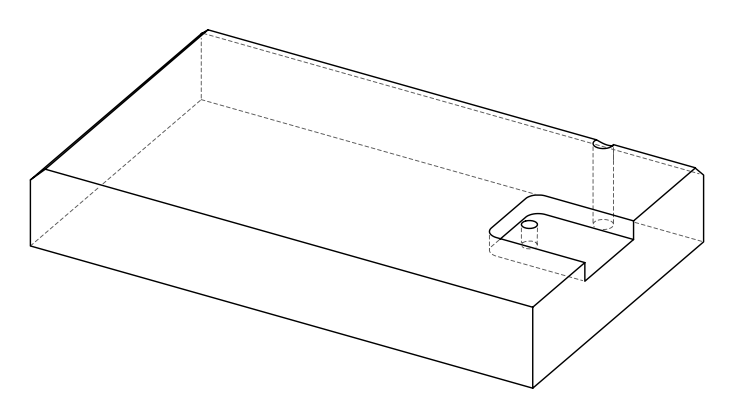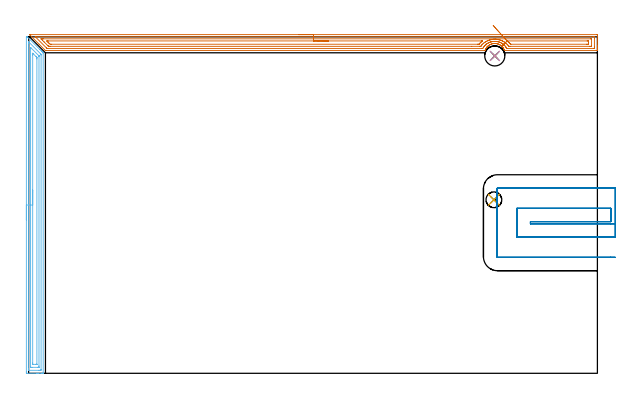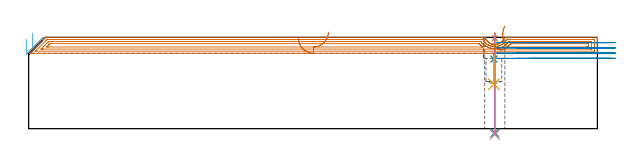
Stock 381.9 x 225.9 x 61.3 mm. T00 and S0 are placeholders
(PLAN: 8 operations, 5 tool changes, 24.9 min)
(1 SPOT_DRILL | STEP1HOLE | NXT0321_9005460120000 | 0.03 min | 2 mm3)
(2 SPOT_DRILL_1 | STEP1POCKET | NXT0321_9005460120000 | 0.03 min | 1486 mm3)
(3 DRILL_THROUGH_HOLE_INTO_CENTER | STEP1HOLE | NXT0301_042 | 0.27 min | 2405 mm3)
(4 DRILL_TO_ENLARGE_THROUGH_HOLE | STEP1HOLE | NXT0301_102 | 0.27 min | 6345 mm3)
(5 DRILL_BLIND_HOLE_INTO_CENTER | STEP1POCKET | NXT0301_077 | 0.08 min | 1483 mm3)
(6 AREA_MILL | FG_CHAMFER_SURFACE | UGT0205_001 | 7.36 min | 14422 mm3)
(7 AREA_MILL_1 | FG_CHAMFER_SURFACE_1 | UGT0205_001 | 12.39 min | 21334 mm3)
(8 MILL_SLOT | SLOT_PARTIAL_RECTANGULAR | UGT0201_100 | Follow Part, ap 4.5, ae 75% | 4.43 min | 67392 mm3)
(TOOL NXT0321_9005460120000 | NC Spot Drill, 142deg, 12mm, Carbide, Uncoated | D12 PA142 FL30 Z2)
(TOOL NXT0301_042 | Carbide Drill 7.1mm [860.1-0710-057A1-MM 2214] | D7.1 PA140 FL85 Z2)
(TOOL NXT0301_102 | Carbide Drill 13.5mm [860.1-1350-108A1-MM 2214] | D13.5 PA140 FL123 Z2)
(TOOL NXT0301_077 | Carbide Drill 10.6mm [860.1-1060-053A1-MM 2214] | D10.6 PA140 FL71 Z2)
(TOOL UGT0205_001 | Chamfer Mill 20 x 3 x 45 deg. | D20 FL50 Z2)
(TOOL UGT0201_100 | End Mill 18 mm | D18 FL22 Z2)
(OP 1 SPOT_DRILL)
G17 G21 G94 G90
T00 M6
G54
G17 G0 G90 X313. Y213.1 S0 M3
G43 Z71.3 H0
G94 G81 G98 Z60.71 F250. R64.3
G80
M5
M2
(OP 2 SPOT_DRILL_1)
G17 G21 G94 G90
T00 M6
G54
G17 G0 G90 X312.4 Y116.5 S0 M3
G43 Z71.3 H0
G94 G81 G98 Z46.744 F250. R50.2
G80
M5
M2
(OP 3 DRILL_THROUGH_HOLE_INTO_CENTER)
G17 G21 G94 G90
T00 M6
G54
G17 G0 G90 X313. Y213.1 S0 M3
G43 Z71.3 H1
G94 G73 G98 Z-2.792 F250. Q6.409 R63.3
G80
M5
M2
(OP 4 DRILL_TO_ENLARGE_THROUGH_HOLE)
G17 G21 G94 G90
T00 M6
G54
G17 G0 G90 X313. Y213.1 S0 M3
G43 Z71.3 H1
G94 G73 G98 Z-3.957 F250. Q13.051 R63.3
G80
M5
M2
(OP 5 DRILL_BLIND_HOLE_INTO_CENTER)
G17 G21 G94 G90
T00 M6
G54
G17 G0 G90 X312.4 Y116.5 S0 M3
G43 Z71.3 H1
G94 G81 G98 Z29.8 F250. R49.2
G80
M5
M2
(OP 6 AREA_MILL)
G17 G21 G94 G90
T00 M6
G54
G17 G0 G90 X-1.496 Y102.969 S1061 M3
G43 Z71.3 H0
Z60.004
G94 G1 Y103.007 Z59.132 F250.
Y103.121 Z58.267
Y103.309 Z57.416
Y103.572 Z56.584
Y103.906 Z55.778
Y104.308 Z55.004
Y104.777 Z54.268
Y105.308 Z53.576
Y105.898 Z52.933
Y106.541 Z52.344
Y107.233 Z51.813
Y107.969 Z51.344
Y108.743 Z50.941
Y109.549 Z50.607
Y110.381 Z50.345
Y111.232 Z50.156
Y112.097 Z50.042
Y112.969 Z50.004
X-1.491 Y225.664 Z50.009
X-1.479 Y225.785 Z50.021
X-1.466 Y225.874 Z50.034
X-1.457 Y225.926 Z50.042
X-1.212 Y225.917 Z50.287
X-1.057 Y225.905 Z50.443
X-0.891 Y225.89 Z50.609
X-0.636 Y225.637 Z50.862
X7.629 Y217.371 Z59.128
X8.535 Y216.467 Z60.032
X8.579 Y216.421 Z60.078
X8.779 Y216.221 Z60.278
X8.827 Y216.174 Z60.324
X8.877 Y216.124 Z60.376
X9.067 Y215.934 Z60.566
X9.119 Y215.882 Z60.616
X9.174 Y215.827 Z60.673
X9.354 Y215.646 Z60.853
X9.412 Y215.59 Z60.908
X9.472 Y215.529 Z60.97
X9.725 Y215.274 Z61.222
X9.796 Y215.194 Z61.289
X9.8 Y215.083 Z61.3
Y0.151
X9.798 Y0.01 Z61.289
X9.671 Y0.003 Z61.163
X9.537 Y0. Z61.036
X9.128 Z60.627
X8.535 Z60.029
X6.484 Z57.981
X5.904 Z57.399
X5.317 Z56.812
X-1.112 Y0.001 Z50.385
X-1.492 Y0.01 Z50.005
X-1.496 Y0.206 Z50.002
X-1.499 Y0.597 Z50.001
X-1.5 Y0.992 Z50.
X-1.496 Y112.969 Z50.004
X-0.081 Z51.419
X-0.077 Y221.772 Z51.423
X-0.073 Y222.499 Z51.427
X-0.071 Y222.59 Z51.429
X0.256 Y222.282 Z51.756
X0.51 Y222.037 Z52.01
X0.642 Y221.907 Z52.142
X7.912 Y214.637 Z59.412
X8.175 Y214.369 Z59.675
X8.353 Y214.185 Z59.853
X8.379 Y214.147 Z59.879
X8.381 Y214.128 Z59.881
X8.384 Y214.082 Z59.884
X8.385 Y213.897 Z59.885
X8.386 Y213.746 Z59.886
X8.385 Y2.533 Z59.885
X8.384 Y2.381 Z59.884
X8.379 Y2.02 Z59.879
X8.026 Y2.006 Z59.526
X7.658 Y2.002 Z59.158
X7.155 Y2. Z58.655
X6.781 Z58.281
X0.139 Z51.639
X-0.021 Y2.003 Z51.479
X-0.047 Y2.005 Z51.453
X-0.071 Y2.009 Z51.429
X-0.079 Y2.039 Z51.421
X-0.083 Y2.226 Z51.417
X-0.085 Y2.381 Z51.415
X-0.086 Y3.121 Z51.414
X-0.081 Y112.969 Z51.419
X1.333 Z52.833
X1.337 Y218.576 Z52.837
X1.339 Y218.7 Z52.839
X1.342 Y218.742 Z52.842
X1.344 Y218.745 Z52.844
X1.35 Y218.743 Z52.85
X1.395 Y218.702 Z52.895
X1.519 Y218.581 Z53.019
X6.781 Y213.319 Z58.281
X6.895 Y213.203 Z58.395
X6.951 Y213.142 Z58.451
X6.962 Y213.127 Z58.462
X6.965 Y213.102 Z58.465
X6.968 Y213.048 Z58.468
X6.971 Y212.854 Z58.471
Y4.862
X6.97 Y4.164 Z58.47
X6.968 Y4.068 Z58.468
X6.965 Y4.022 Z58.465
X6.961 Y4.009 Z58.461
X6.938 Y4.005 Z58.438
X6.781 Y4.002 Z58.281
X6.065 Y4. Z57.565
X2.396 Z53.896
X1.68 Y4.001 Z53.18
X1.519 Y4.005 Z53.019
X1.359 Y4.01 Z52.859
X1.335 Y4.021 Z52.835
X1.333 Y4.049 Z52.833
X1.33 Y4.1 Z52.83
X1.329 Y4.164 Z52.829
Y4.358
X1.333 Y112.969 Z52.833
X2.747 Z54.247
X2.751 Y213.746 Z54.251
X2.752 Y214.276 Z54.252
X2.755 Y214.637 Z54.255
X2.758 Y214.875 Z54.258
X2.761 Y214.879 Z54.261
X2.793 Y214.851 Z54.293
X2.865 Y214.783 Z54.365
X3.014 Y214.637 Z54.514
X5.027 Y212.623 Z56.527
X5.353 Y212.292 Z56.853
X5.517 Y212.122 Z57.017
X5.551 Y212.081 Z57.051
X5.553 Y212.038 Z57.053
X5.555 Y211.962 Z57.055
X5.557 Y211.423 Z57.057
Y211.07
Y6.121
X5.555 Y6.055 Z57.055
X5.552 Y6.02 Z57.052
X5.55 Y6.01 Z57.05
X5.542 Y6.007 Z57.042
X5.44 Y6.003 Z56.94
X5.027 Y6. Z56.527
X4.976 Z56.476
X3.222 Z54.722
X2.861 Y6.004 Z54.361
X2.771 Y6.007 Z54.271
X2.753 Y6.01 Z54.253
X2.75 Y6.02 Z54.25
X2.746 Y6.051 Z54.246
X2.744 Y6.123 Z54.244
X2.743 Y6.487 Z54.243
Y6.84
X2.747 Y112.969 Z54.247
Y113.84 Z54.285
Y114.705 Z54.399
Y115.557 Z54.588
Y116.389 Z54.85
Y117.195 Z55.184
Y117.969 Z55.587
Y118.704 Z56.056
Y119.397 Z56.587
Y120.04 Z57.176
Y120.629 Z57.819
Y121.16 Z58.512
Y121.629 Z59.247
Y122.032 Z60.021
Y122.365 Z60.827
Y122.628 Z61.659
Y122.817 Z62.511
Y122.93 Z63.376
Y122.968 Z64.247
G0 Z71.3
M5
M2
(OP 7 AREA_MILL_1)
G17 G21 G94 G90
T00 M6
G54
G17 G0 G90 X181.25 Y227.4 S1061 M3
G43 Z71.3 H0
Z60.6
G94 G1 X181.288 Z59.728 F250.
X181.402 Z58.863
X181.591 Z58.012
X181.853 Z57.18
X182.187 Z56.374
X182.59 Z55.6
X183.058 Z54.864
X183.59 Z54.172
X184.179 Z53.529
X184.822 Z52.94
X185.514 Z52.408
X186.25 Z51.94
X187.024 Z51.537
X187.83 Z51.203
X188.662 Z50.941
X189.513 Z50.752
X190.378 Z50.638
X191.25 Z50.6
X381.27
X381.675 Y227.396 Z50.602
X381.89 Y227.392 Z50.606
X381.9 Y227.173 Z50.824
Y219.84 Z58.155
Y218.434 Z59.563
Y218.072 Z59.923
Y217.348 Z60.651
Y217.099 Z60.901
X381.893 Y216.718 Z61.273
X381.891 Y216.703 Z61.288
X381.717 Y216.7 Z61.3
X319.569
X319.53 Y216.705 Z61.291
X319.514 Y216.727 Z61.269
X319.488 Y216.789 Z61.209
X319.367 Y217.11 Z60.889
X319.21 Y217.474 Z60.526
X318.981 Y217.918 Z60.082
X318.725 Y218.352 Z59.647
X318.612 Y218.521 Z59.476
X318.335 Y218.882 Z59.117
X318.273 Y218.956 Z59.043
X318.039 Y219.231 Z58.767
X317.718 Y219.559 Z58.439
X317.396 Y219.842 Z58.157
X317.334 Y219.892 Z58.107
X317.061 Y220.11 Z57.889
X316.887 Y220.232 Z57.766
X316.825 Y220.276 Z57.722
X316.44 Y220.508 Z57.489
X316.383 Y220.543 Z57.454
X315.931 Y220.786 Z57.213
X315.698 Y220.892 Z57.107
X315.461 Y220.989 Z57.01
X315.444 Y220.995 Z57.005
X315.098 Y221.108 Z56.884
X315.037 Y221.129 Z56.865
X314.592 Y221.253 Z56.746
X314.143 Y221.343 Z56.653
X313.938 Y221.371 Z56.625
X313.697 Y221.403 Z56.591
X313.535 Y221.412 Z56.576
X313.31 Y221.431 Z56.563
X313.25 Y221.436 Z56.56
X313.062 Z56.554
X312.889 Y221.437 Z56.556
X312.803 Y221.438 Z56.558
X312.722 Y221.432 Z56.562
X312.645 Y221.428 Z56.568
X312.416 Y221.411 Z56.579
X312.356 Y221.407 Z56.584
X311.908 Y221.352 Z56.646
X311.462 Y221.265 Z56.732
X311.013 Y221.146 Z56.854
X310.568 Y221.001 Z56.999
X310.538 Y220.989 Z57.011
X310.103 Y220.797 Z57.203
X309.674 Y220.582 Z57.417
X309.301 Y220.355 Z57.643
X308.937 Y220.11 Z57.889
X308.781 Y219.993 Z58.006
X308.692 Y219.915 Z58.084
X308.609 Y219.84 Z58.156
X308.541 Y219.781 Z58.217
X308.36 Y219.622 Z58.377
X307.956 Y219.231 Z58.768
X307.887 Y219.154 Z58.845
X307.782 Y219.023 Z58.976
X307.729 Y218.956 Z59.04
X307.647 Y218.854 Z59.145
X307.571 Y218.76 Z59.239
X307.449 Y218.588 Z59.411
X307.396 Y218.514 Z59.483
X307.348 Y218.448 Z59.551
X307.281 Y218.353 Z59.646
X307.157 Y218.151 Z59.848
X307.109 Y218.072 Z59.924
X307.05 Y217.978 Z60.021
X306.993 Y217.885 Z60.114
X306.793 Y217.473 Z60.525
X306.672 Y217.188 Z60.809
X306.603 Y217.026 Z60.974
X306.578 Y216.966 Z61.034
X306.559 Y216.918 Z61.082
X306.472 Y216.705 Z61.291
X306.156 Y216.7 Z61.3
X11.513
X11.305 Y216.704 Z61.289
X11.279 Y216.724 Z61.27
X11.155 Y216.843 Z61.154
X7.042 Y220.958 Z57.042
X0.783 Y227.217 Z50.781
X0.652 Y227.354 Z50.644
X0.616 Y227.395 Z50.603
X0.76 Y227.4 Z50.6
X0.783
X191.25
Y225.986 Z52.014
X379.525 Y225.985 Z52.015
X379.879 Y225.979 Z52.021
X379.89 Y225.864 Z52.136
X379.897 Y225.617 Z52.383
X379.899 Y225.144 Z52.856
X379.9 Y224.73 Z53.27
X379.899 Y218.956 Z59.044
X379.897 Y218.545 Z59.455
X379.89 Y218.131 Z59.869
X379.875 Y218.121 Z59.879
X379.853 Y218.118 Z59.882
X379.801 Y218.116 Z59.884
X379.694 Y218.115 Z59.885
X379.482 Y218.114 Z59.886
X321.314 Y218.115 Z59.885
X321.117 Y218.119 Z59.881
X321.024 Y218.121 Z59.879
X320.948 Y218.247 Z59.753
X320.873 Y218.374 Z59.626
X320.636 Y218.785 Z59.215
X320.529 Y218.956 Z59.044
X320.464 Y219.056 Z58.944
X320.121 Y219.506 Z58.494
X319.843 Y219.84 Z58.16
X319.569 Y220.141 Z57.859
X319.275 Y220.437 Z57.563
X318.947 Y220.724 Z57.276
X318.675 Y220.947 Z57.053
X318.475 Y221.101 Z56.899
X317.909 Y221.481 Z56.519
X317.75 Y221.578 Z56.422
X317.697 Y221.608 Z56.392
X317.17 Y221.888 Z56.112
X316.887 Y222.025 Z55.975
X316.606 Y222.147 Z55.853
X316.173 Y222.313 Z55.687
X315.992 Y222.375 Z55.625
X315.942 Y222.391 Z55.609
X315.598 Y222.492 Z55.508
X315.098 Y222.615 Z55.385
X314.938 Y222.651 Z55.349
X314.527 Y222.726 Z55.274
X314.204 Y222.77 Z55.23
X313.886 Y222.807 Z55.193
X313.31 Y222.845 Z55.155
X312.95 Y222.848 Z55.152
X312.416 Y222.828 Z55.172
X312.097 Y222.807 Z55.193
X311.521 Y222.733 Z55.267
X311.314 Y222.697 Z55.303
X310.627 Y222.552 Z55.448
X310.579 Y222.54 Z55.46
X310.398 Y222.492 Z55.508
X309.892 Y222.335 Z55.665
X309.824 Y222.313 Z55.687
X309.733 Y222.278 Z55.722
X309.254 Y222.081 Z55.919
X308.839 Y221.888 Z56.112
X308.651 Y221.794 Z56.206
X308.306 Y221.608 Z56.392
X308.078 Y221.476 Z56.524
X308.027 Y221.445 Z56.555
X307.945 Y221.391 Z56.609
X307.547 Y221.117 Z56.883
X307.37 Y220.986 Z57.014
X307.05 Y220.728 Z57.272
X307.048 Y220.726 Z57.274
X306.59 Y220.295 Z57.705
X306.156 Y219.862 Z58.138
X306.146 Y219.85 Z58.15
X306.138 Y219.84 Z58.16
X305.761 Y219.347 Z58.653
X305.482 Y218.956 Z59.044
X305.395 Y218.825 Z59.175
X305.262 Y218.613 Z59.387
X304.989 Y218.134 Z59.866
X304.793 Y218.121 Z59.879
X304.368 Y218.115 Z59.885
X304.325
X12.811
X12.387 Y218.121 Z59.879
X12.337 Y218.125 Z59.875
X12.251 Y218.206 Z59.794
X12.12 Y218.332 Z59.668
X11.961 Y218.489 Z59.511
X4.807 Y225.643 Z52.357
X4.585 Y225.87 Z52.13
X4.487 Y225.974 Z52.026
X4.484 Y225.98 Z52.02
X4.494 Y225.981 Z52.019
X4.538 Y225.984 Z52.016
X4.628 Y225.985 Z52.015
X4.807 Y225.986 Z52.014
X191.25
Y224.572 Z53.428
X377.378 Y224.571 Z53.429
X377.693 Y224.57 Z53.43
X377.798 Y224.568 Z53.432
X377.873 Y224.565 Z53.435
X377.89 Y224.464 Z53.536
X377.895 Y224.26 Z53.74
X377.899 Y224.057 Z53.943
Y219.84 Z58.16
X377.897 Y219.639 Z58.361
X377.89 Y219.568 Z58.432
X377.882 Y219.535 Z58.465
X377.85 Y219.534 Z58.466
X377.693 Y219.531 Z58.469
X377.114 Y219.529 Z58.471
X376.799 Y219.528 Z58.472
X323.146 Y219.529 Z58.471
X322.565 Y219.531 Z58.469
X322.41 Y219.534 Z58.466
X322.376 Y219.535 Z58.465
X322.317 Y219.61 Z58.39
X322.252 Y219.694 Z58.306
X322.142 Y219.84 Z58.16
X321.816 Y220.27 Z57.73
X321.424 Y220.724 Z57.276
X321.358 Y220.798 Z57.202
X320.951 Y221.21 Z56.79
X320.517 Y221.608 Z56.392
X320.464 Y221.654 Z56.346
X320.195 Y221.874 Z56.126
X319.569 Y222.312 Z55.688
X319.295 Y222.492 Z55.508
X318.91 Y222.725 Z55.275
X318.675 Y222.856 Z55.144
X318.411 Y222.997 Z55.003
X317.914 Y223.245 Z54.755
X317.781 Y223.302 Z54.698
X317.602 Y223.376 Z54.624
X316.887 Y223.635 Z54.365
X316.506 Y223.753 Z54.247
X315.992 Y223.89 Z54.11
X315.688 Y223.966 Z54.034
X315.318 Y224.043 Z53.957
X315.098 Y224.082 Z53.918
X314.265 Y224.2 Z53.8
X314.204 Y224.206 Z53.794
X313.49 Y224.26 Z53.74
X313.31 Y224.266 Z53.734
X313.304
X312.647 Y224.26 Z53.74
X312.424 Y224.252 Z53.748
X312.416 Y224.251 Z53.749
X311.986 Y224.22 Z53.78
X311.598 Y224.184 Z53.816
X311.521 Y224.175 Z53.825
X311.143 Y224.122 Z53.878
X310.822 Y224.068 Z53.932
X310.627 Y224.028 Z53.972
X310.087 Y223.91 Z54.09
X309.733 Y223.82 Z54.18
X309.388 Y223.718 Z54.282
X308.839 Y223.543 Z54.457
X308.717 Y223.497 Z54.503
X308.412 Y223.376 Z54.624
X308.088 Y223.234 Z54.766
X307.945 Y223.168 Z54.832
X307.487 Y222.944 Z55.056
X307.05 Y222.708 Z55.292
X306.913 Y222.628 Z55.372
X306.69 Y222.492 Z55.508
X306.37 Y222.281 Z55.719
X306.156 Y222.134 Z55.866
X305.853 Y221.908 Z56.092
X305.493 Y221.608 Z56.392
X305.371 Y221.501 Z56.499
X305.262 Y221.402 Z56.598
X304.914 Y221.068 Z56.932
X304.574 Y220.724 Z57.276
X304.475 Y220.618 Z57.382
X304.368 Y220.495 Z57.505
X304.08 Y220.124 Z57.876
X303.863 Y219.84 Z58.16
X303.695 Y219.621 Z58.379
X303.625 Y219.535 Z58.465
X303.474 Y219.534 Z58.466
X302.893 Y219.53 Z58.47
X297.515 Y219.528 Z58.472
X14.643 Y219.529 Z58.471
X14.063
X13.749 Y219.532 Z58.468
X13.435 Y219.535 Z58.465
X13.365 Y219.546 Z58.454
X13.321 Y219.586 Z58.414
X13.233 Y219.67 Z58.33
X13.06 Y219.84 Z58.16
X12.855 Y220.044 Z57.956
X10.407 Y222.492 Z55.508
X9.278 Y223.621 Z54.379
X8.642 Y224.26 Z53.74
X8.384 Y224.525 Z53.475
X8.358 Y224.565 Z53.435
X8.384 Y224.566 Z53.434
X8.964 Y224.57 Z53.43
X9.278 Y224.571 Z53.429
X9.857 Y224.572 Z53.428
X191.25
Y223.157 Z54.843
X304.154
X304.368 Y223.156 Z54.844
X304.593 Y223.154 Z54.846
X304.7 Y223.151 Z54.849
X304.656 Y223.091 Z54.909
X304.476 Y222.948 Z55.052
X304.368 Y222.861 Z55.139
X304.166 Y222.692 Z55.308
X303.933 Y222.492 Z55.508
X303.693 Y222.275 Z55.725
X303.474 Y222.073 Z55.927
X303.238 Y221.841 Z56.159
X303.008 Y221.608 Z56.392
X302.8 Y221.39 Z56.61
X302.579 Y221.135 Z56.865
X302.444 Y220.979 Z57.021
X302.409 Y220.95 Z57.05
X302.353 Y220.948 Z57.052
X301.685 Y220.944 Z57.056
X301.464 Y220.943 Z57.057
X15.316
X14.643 Y220.948 Z57.052
X14.415 Y220.95 Z57.05
X13.749 Y221.6 Z56.4
X13.741 Y221.608 Z56.392
X13.002 Y222.346 Z55.654
X12.856 Y222.492 Z55.508
X12.422 Y222.934 Z55.066
X12.22 Y223.141 Z54.859
X12.317 Y223.15 Z54.85
X12.855 Y223.155 Z54.845
X13.077 Y223.157 Z54.843
X191.25
X192.122 Z54.881
X192.986 Z54.995
X193.838 Z55.183
X194.67 Z55.446
X195.476 Z55.78
X196.25 Z56.182
X196.986 Z56.651
X197.678 Z57.182
X198.321 Z57.772
X198.91 Z58.415
X199.442 Z59.107
X199.91 Z59.843
X200.313 Z60.616
X200.647 Z61.422
X200.909 Z62.254
X201.098 Z63.106
X201.212 Z63.971
X201.25 Z64.843
G0 Z71.3
X319.687 Y221.533
Z68.812
G1 X319.356 Y221.185 Z68.083
X319.07 Y220.885 Z67.316
X318.831 Y220.634 Z66.515
X318.641 Y220.435 Z65.687
X318.501 Y220.289 Z64.839
X318.413 Y220.197 Z63.976
X318.378 Y220.159 Z63.105
X318.395 Y220.177 Z62.233
X318.464 Y220.249 Z61.366
X318.585 Y220.376 Z60.512
X318.757 Y220.557 Z59.676
X318.979 Y220.789 Z58.864
X319.248 Y221.072 Z58.084
X319.564 Y221.403 Z57.341
X319.923 Y221.78 Z56.641
X320.322 Y222.199 Z55.989
X320.76 Y222.658 Z55.389
X321.231 Y223.152 Z54.848
X321.232 Y223.153 Z54.847
X321.273 Y223.155 Z54.845
X321.358 Y223.157 Z54.843
X321.579
X375.01
X375.233 Y223.156 Z54.844
X375.769 Y223.15 Z54.85
X375.89 Y223.144 Z54.856
X375.894 Y222.933 Z55.067
X375.9 Y222.497 Z55.503
Y221.613 Z56.387
X375.894 Y221.168 Z56.832
X375.89 Y220.955 Z57.045
X375.676 Y220.95 Z57.05
X375.01 Y220.944 Z57.056
X374.789 Y220.943 Z57.057
X323.819
X323.651 Y220.945 Z57.055
X323.61 Y220.947 Z57.053
X323.594 Y220.949 Z57.051
X323.54 Y221.003 Z56.997
X323.346 Y221.22 Z56.78
X323.146 Y221.447 Z56.553
X323.069 Y221.532 Z56.468
X322.996 Y221.608 Z56.392
X322.627 Y221.982 Z56.018
X322.252 Y222.333 Z55.667
X322.07 Y222.492 Z55.508
X321.745 Y222.758 Z55.242
X321.358 Y223.053 Z54.947
X321.237 Y223.146 Z54.854
X321.231 Y223.152 Z54.848
X320.75 Y223.69 Z54.357
X320.243 Y224.258 Z53.932
X319.712 Y224.851 Z53.574
X319.163 Y225.465 Z53.287
X318.599 Y226.095 Z53.073
X318.025 Y226.737 Z52.934
X317.445 Y227.386 Z52.87
X316.863 Y228.036 Z52.882
X316.284 Y228.683 Z52.97
X315.713 Y229.321 Z53.134
X315.153 Y229.947 Z53.372
X314.61 Y230.555 Z53.681
X314.086 Y231.14 Z54.061
X313.586 Y231.698 Z54.508
X313.115 Y232.226 Z55.018
X312.674 Y232.718 Z55.588
X312.269 Y233.171 Z56.214
X311.901 Y233.582 Z56.89
G0 Z71.3
M5
M2
(OP 8 MILL_SLOT)
G17 G21 G94 G90
T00 M6
G54
G17 G0 G90 X393.9 Y100.4 S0 M3
G43 Z71.302 H0
Z57.776
G94 G1 X390.9 F250.
X336.9 F500.
Y101.8
X390.9
Y110.8
X327.9
Y91.4
X390.9
X393.9 F250.
Y124.3
X390.9
X314.8 F500.
G3 X314.4 Y123.9 R0.4
G1 Y78.3
G3 X314.8 Y77.9 R0.4
G1 X390.9
X393.9 F250.
G0 Y100.4 Z54.251
G1 X390.9
X336.9 F500.
Y101.8
X390.9
Y110.8
X327.9
Y91.4
X390.9
X393.9 F250.
Y124.3
X390.9
X314.8 F500.
G3 X314.4 Y123.9 R0.4
G1 Y78.3
G3 X314.8 Y77.9 R0.4
G1 X390.9
X393.9 F250.
G0 Y100.4 Z50.725
G1 X390.9
X336.9 F500.
Y101.8
X390.9
Y110.8
X327.9
Y91.4
X390.9
X393.9 F250.
Y124.3
X390.9
X314.8 F500.
G3 X314.4 Y123.9 R0.4
G1 Y78.3
G3 X314.8 Y77.9 R0.4
G1 X390.9
X393.9 F250.
G0 Y100.4 Z47.2
G1 X390.9
X336.9 F500.
Y101.8
X390.9
Y110.8
X327.9
Y91.4
X390.9
X393.9 F250.
Y124.3
X390.9
X314.8 F500.
G3 X314.4 Y123.9 R0.4
G1 Y78.3
G3 X314.8 Y77.9 R0.4
G1 X390.9
X393.9 F250.
G0 Z71.302
M5
M2
